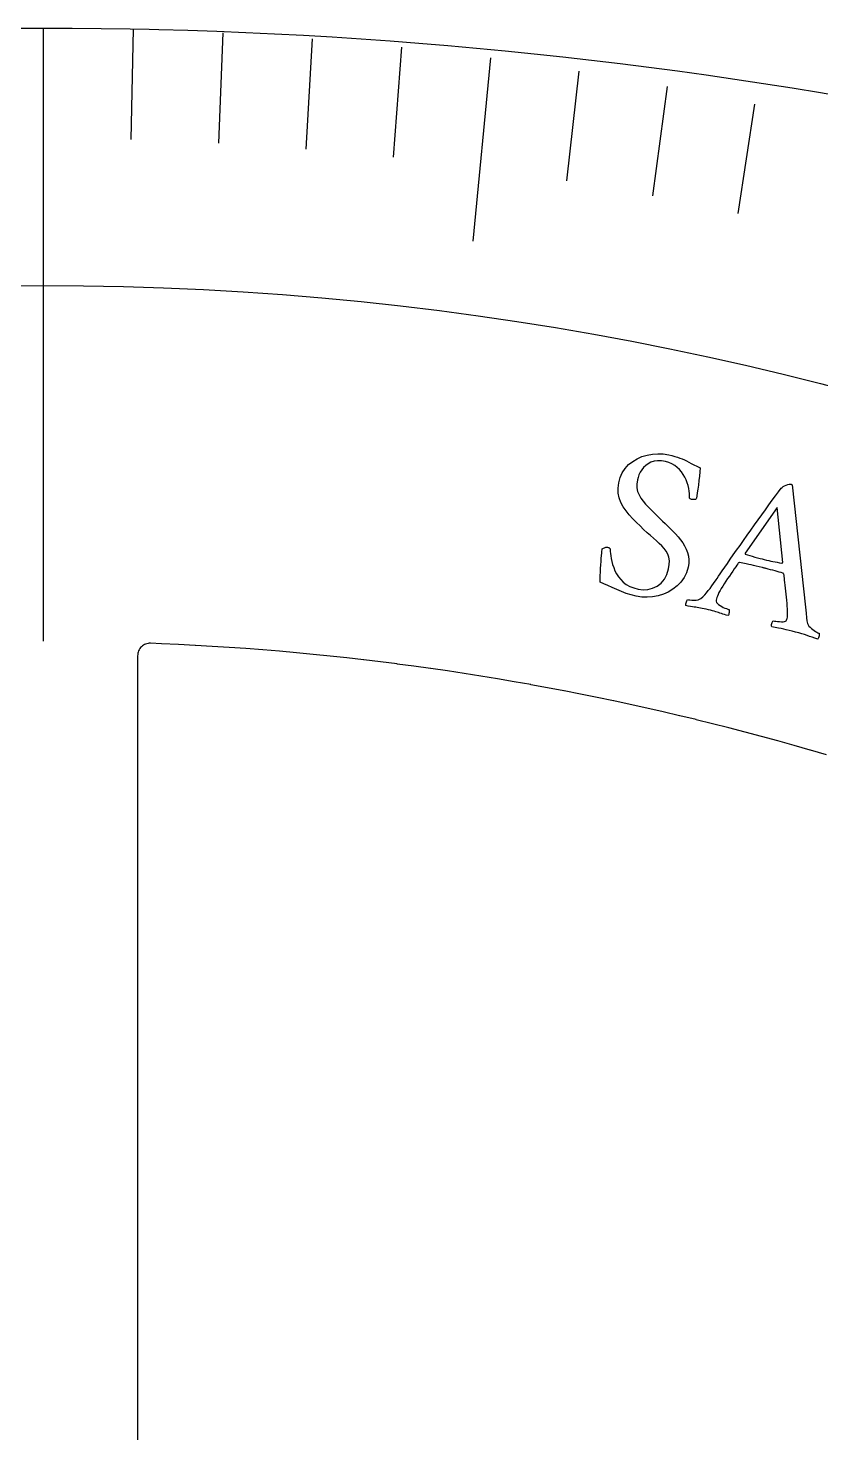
# Model space of a CAD drawing. Header units: millimetres. Extents: x -94 to 94, y -94 to 94.
# Drawn here: x -0.31 to 15.59, y 66.35 to 94.5 of the extents above; entities that cross this region are included whole.
import ezdxf

# ---------------------------------------------------------------- set-up
doc = ezdxf.new("R2010")
doc.units = ezdxf.units.MM
for name, color, linetype in [('CUT_INNER', 6, 'Continuous'), ('CUT_OUTER', 1, 'Continuous'), ('ENGRAVE', 7, 'Continuous'), ('ENGRAVE_FINE', 8, 'Continuous'), ('TEXT', 5, 'Continuous')]:
    doc.layers.add(name, color=color, linetype=linetype)

msp = doc.modelspace()

# ---------------------------------------------------------------- linework, layer by layer
at = {"layer": 'CUT_INNER'}
msp.add_lwpolyline([(15.7017, 79.9352), (15.3781, 80.0301), (15.3766, 80.0305), (15.0524, 80.1235), (15.051, 80.1239), (14.7262, 80.2148), (14.7247, 80.2152), (14.3995, 80.3042), (14.398, 80.3046), (14.0721, 80.3915), (14.0707, 80.3919), (13.7443, 80.4769), (13.7428, 80.4773), (13.4159, 80.5602), (13.4144, 80.5606), (13.0871, 80.6415), (13.0856, 80.6419), (12.7577, 80.7208), (12.7562, 80.7212), (12.4279, 80.7981), (12.4264, 80.7984), (12.0976, 80.8733), (12.0961, 80.8737), (11.7668, 80.9465), (11.7653, 80.9469), (11.4356, 81.0177), (11.4341, 81.018), (11.1039, 81.0869), (11.1024, 81.0872), (10.7719, 81.154), (10.7704, 81.1543), (10.4394, 81.2191), (10.4379, 81.2193), (10.1066, 81.2821), (10.1051, 81.2824), (9.7733, 81.3431), (9.7718, 81.3434), (9.4397, 81.402), (9.4382, 81.4023), (9.1058, 81.4589), (9.1043, 81.4592), (8.7715, 81.5138), (8.77, 81.514), (8.4368, 81.5666), (8.4353, 81.5668), (8.1019, 81.6173), (8.1004, 81.6175), (7.7666, 81.666), (7.7651, 81.6662), (7.4311, 81.7126), (7.4296, 81.7128), (7.0953, 81.7572), (7.0938, 81.7574), (6.7592, 81.7997), (6.7577, 81.7999), (6.4228, 81.8401), (6.4213, 81.8403), (6.0862, 81.8785), (6.0847, 81.8787), (5.7494, 81.9148), (5.7479, 81.915), (5.4124, 81.9491), (5.4109, 81.9492), (5.0752, 81.9812), (5.0736, 81.9814), (4.7377, 82.0113), (4.7362, 82.0115), (4.4001, 82.0394), (4.3986, 82.0395), (4.0623, 82.0653), (4.0608, 82.0655), (3.7244, 82.0892), (3.7229, 82.0893), (3.3863, 82.111), (3.3848, 82.1111), (3.0482, 82.1308), (3.0466, 82.1309), (2.7098, 82.1485), (2.7083, 82.1485), (2.3714, 82.164), (2.3699, 82.1641), (2.15, 82.1729), (2.1248, 82.1726), (2.0998, 82.1698), (2.0752, 82.1645), (2.0513, 82.1568), (2.0282, 82.1467), (2.0063, 82.1344), (1.9858, 82.1198), (1.9668, 82.1034), (1.9495, 82.085), (1.9342, 82.0651), (1.921, 82.0437), (1.91, 82.0211), (1.9013, 81.9974), (1.895, 81.9731), (1.8913, 81.9482), (1.89, 81.9231), (1.89, 50.6999)], dxfattribs=at)
at = {"layer": 'CUT_OUTER'}
msp.add_lwpolyline([(-0.5798, 94.4982), (0, 94.5), (0.5798, 94.4982), (1.1597, 94.4929), (1.7394, 94.484), (2.1223, 94.4758), (2.3179, 94.4716), (2.3184, 94.4716), (2.898, 94.4556), (3.4775, 94.436), (4.0569, 94.4129), (4.6361, 94.3862), (5.2152, 94.356), (5.794, 94.3222), (6.3727, 94.2849), (6.9511, 94.244), (7.5292, 94.1996), (8.1071, 94.1516), (8.6846, 94.1001), (9.2619, 94.045), (9.8387, 93.9864), (10.4152, 93.9243), (10.9914, 93.8586), (11.567, 93.7894), (12.1423, 93.7167), (12.7171, 93.6404), (13.2914, 93.5606), (13.8653, 93.4773), (14.4386, 93.3905), (15.0113, 93.3001), (15.5835, 93.2062), (16.1551, 93.1089)], dxfattribs=at)
at = {"layer": 'ENGRAVE'}
msp.add_lwpolyline([(0, 94.5), (0, 82.215)], dxfattribs=at)
msp.add_circle((0, 27.004), 62.3363, dxfattribs=at)
at = {"layer": 'ENGRAVE_FINE'}
for points in [[(1.7994, 94.476), (1.7573, 92.265)], [(3.5971, 94.4041), (3.5129, 92.1941)], [(5.3915, 94.2843), (5.2653, 92.076)], [(7.1811, 94.1169), (7.0128, 91.911)], [(8.9641, 93.9021), (8.6136, 90.2305)], [(10.7389, 93.6402), (10.4867, 91.441)], [(12.504, 93.3317), (12.21, 91.1367)], [(14.2579, 92.9769), (13.9221, 90.787)]]:
    msp.add_lwpolyline(points, dxfattribs=at)
at = {"layer": 'TEXT'}
for points in [[(12.5375, 85.9489), (12.6035, 85.9338), (12.6632, 85.9181), (12.7166, 85.9016), (12.7637, 85.8845), (12.8078, 85.8664), (12.8522, 85.8467), (12.8968, 85.8255), (12.9417, 85.8029), (12.9894, 85.7783), (13.0427, 85.7512), (13.1015, 85.7218), (13.1659, 85.6899), (13.1601, 85.6048), (13.1525, 85.5186), (13.1432, 85.4315), (13.1322, 85.3433), (13.1209, 85.2602), (13.1106, 85.1885), (13.1015, 85.1281), (13.0935, 85.079), (13.0909, 85.069), (13.0837, 85.0614), (13.0719, 85.0563), (13.0555, 85.0537), (13.0377, 85.0528), (13.0218, 85.0528), (13.0079, 85.0538), (12.996, 85.0558), (12.9817, 85.0601), (12.9695, 85.0662), (12.9595, 85.0741), (12.9515, 85.0837), (12.9539, 85.1255), (12.9526, 85.1715), (12.9476, 85.2216), (12.9389, 85.276), (12.9261, 85.3324), (12.9089, 85.3886), (12.8873, 85.4446), (12.8612, 85.5005), (12.8305, 85.5547), (12.7949, 85.6058), (12.7546, 85.6536), (12.7094, 85.6981), (12.6591, 85.7376), (12.6034, 85.7699), (12.5425, 85.7952), (12.4762, 85.8134), (12.391, 85.8266), (12.3133, 85.8286), (12.2432, 85.8193), (12.1807, 85.7989), (12.1252, 85.7699), (12.0761, 85.7351), (12.0333, 85.6944), (11.9969, 85.6479), (11.9666, 85.5983), (11.9419, 85.548), (11.9229, 85.4971), (11.9095, 85.4456), (11.8987, 85.3639), (11.9007, 85.2868), (11.9153, 85.2145), (11.9425, 85.1468), (11.9794, 85.0825), (12.0228, 85.0201), (12.0729, 84.9597), (12.1295, 84.9012), (12.1894, 84.8433), (12.2494, 84.7848), (12.3094, 84.7256), (12.3695, 84.6658), (12.416, 84.6212), (12.4649, 84.5743), (12.516, 84.5252), (12.5694, 84.4738), (12.6231, 84.4204), (12.6752, 84.365), (12.7256, 84.3076), (12.7743, 84.2482), (12.819, 84.1868), (12.8575, 84.123), (12.8897, 84.057), (12.9155, 83.9886), (12.9332, 83.9182), (12.9408, 83.8457), (12.9383, 83.7714), (12.9257, 83.6951), (12.8926, 83.5865), (12.8454, 83.4882), (12.784, 83.4002), (12.7086, 83.3223), (12.6228, 83.2553), (12.5303, 83.1999), (12.4311, 83.1559), (12.3252, 83.1235), (12.2159, 83.1031), (12.1063, 83.0951), (11.9965, 83.0997), (11.8864, 83.1168), (11.784, 83.1415), (11.6846, 83.1716), (11.5882, 83.207), (11.4948, 83.2478), (11.4052, 83.2896), (11.32, 83.3281), (11.2394, 83.3633), (11.1634, 83.3953), (11.1636, 83.4614), (11.165, 83.5296), (11.1676, 83.5998), (11.1714, 83.6719), (11.1759, 83.7428), (11.1806, 83.8092), (11.1855, 83.871), (11.1907, 83.9284), (11.1956, 83.9782), (11.1998, 84.0174), (11.2033, 84.0462), (11.2062, 84.0644), (11.2194, 84.0726), (11.2333, 84.0798), (11.2479, 84.0861), (11.2631, 84.0913), (11.2785, 84.0952), (11.2939, 84.097), (11.3092, 84.0969), (11.3243, 84.0949), (11.3414, 84.089), (11.3537, 84.079), (11.3613, 84.0649), (11.3641, 84.0466), (11.3657, 84.0119), (11.3697, 83.9709), (11.376, 83.9235), (11.3847, 83.8697), (11.3969, 83.8118), (11.4136, 83.7522), (11.435, 83.6908), (11.461, 83.6275), (11.4926, 83.5651), (11.5309, 83.5061), (11.576, 83.4504), (11.6277, 83.398), (11.6877, 83.3512), (11.7572, 83.3122), (11.8363, 83.2808), (11.925, 83.2572), (12.0236, 83.245), (12.1194, 83.2511), (12.2126, 83.2753), (12.3032, 83.3176), (12.3847, 83.3779), (12.4508, 83.4559), (12.5014, 83.5517), (12.5363, 83.6653), (12.5498, 83.7496), (12.5512, 83.8265), (12.5404, 83.896), (12.5175, 83.9579), (12.4852, 84.0152), (12.4462, 84.0704), (12.4004, 84.1238), (12.3479, 84.1751), (12.2909, 84.2262), (12.2316, 84.2789), (12.1699, 84.3331), (12.106, 84.3888), (12.0352, 84.4544), (11.9634, 84.5227), (11.8906, 84.5936), (11.8167, 84.667), (11.7461, 84.7436), (11.6832, 84.8239), (11.628, 84.9079), (11.5805, 84.9955), (11.5448, 85.0871), (11.5252, 85.1827), (11.5218, 85.2824), (11.5346, 85.3862), (11.5637, 85.4933), (11.6065, 85.5901), (11.6633, 85.6766), (11.734, 85.7527), (11.8154, 85.818), (11.9042, 85.8718), (12.0005, 85.9141), (12.1041, 85.945), (12.2118, 85.9641), (12.3199, 85.9711), (12.4285, 85.9661), (12.5375, 85.9489)], [(13.4699, 83.4189), (13.474, 83.4249), (13.4863, 83.4427), (13.5068, 83.4725), (13.5356, 83.5141), (13.5713, 83.566), (13.6128, 83.6263), (13.6601, 83.6952), (13.7133, 83.7725), (13.7712, 83.8563), (13.8329, 83.9445), (13.8984, 84.0372), (13.9676, 84.1343), (14.0393, 84.2343), (14.1117, 84.3358), (14.185, 84.4387), (14.2591, 84.5431), (14.333, 84.6471), (14.4057, 84.7488), (14.4771, 84.8482), (14.5473, 84.9453), (14.6148, 85.0384), (14.6784, 85.1257), (14.738, 85.2071), (14.7937, 85.2827), (14.8096, 85.2974), (14.831, 85.3118), (14.8579, 85.326), (14.8904, 85.3398), (14.9231, 85.3514), (14.9509, 85.3584), (14.9738, 85.3611), (14.9917, 85.3593), (14.9957, 85.3582), (14.9988, 85.357), (15.0009, 85.3557), (15.0022, 85.3544), (15.0034, 85.3528), (15.0054, 85.3507), (15.0081, 85.3482), (15.0116, 85.3451), (15.2817, 82.896), (15.2932, 82.7753), (15.3021, 82.685), (15.3085, 82.625), (15.3125, 82.5954), (15.3193, 82.5693), (15.3315, 82.5434), (15.3491, 82.5176), (15.3721, 82.4922), (15.3981, 82.4679), (15.4248, 82.4461), (15.4521, 82.4266), (15.4801, 82.4096), (15.5059, 82.3953), (15.5267, 82.3845), (15.5426, 82.3771), (15.5534, 82.373), (15.5571, 82.359), (15.5574, 82.3428), (15.5542, 82.3244), (15.5475, 82.3038), (15.5398, 82.2844), (15.5334, 82.2695), (15.5282, 82.2591), (15.5243, 82.2532), (15.4664, 82.2738), (15.4116, 82.2933), (15.3598, 82.3115), (15.311, 82.3286), (15.2613, 82.3454), (15.2067, 82.3625), (15.1471, 82.3802), (15.0826, 82.3982), (15.0142, 82.4163), (14.9517, 82.4319), (14.895, 82.4451), (14.8441, 82.4557), (14.793, 82.4658), (14.7358, 82.4772), (14.6725, 82.4899), (14.6031, 82.5038), (14.5986, 82.5158), (14.5972, 82.5303), (14.599, 82.5475), (14.6041, 82.5672), (14.6112, 82.5864), (14.6194, 82.6019), (14.6285, 82.6137), (14.6387, 82.6219), (14.6605, 82.6171), (14.688, 82.6128), (14.7213, 82.609), (14.7604, 82.6056), (14.7993, 82.604), (14.8323, 82.6053), (14.8593, 82.6096), (14.8804, 82.6169), (14.8905, 82.625), (14.8993, 82.6369), (14.9069, 82.6525), (14.9132, 82.6719), (14.9175, 82.6948), (14.9202, 82.7253), (14.9212, 82.7634), (14.9205, 82.809), (14.9185, 82.8601), (14.9154, 82.9146), (14.9111, 82.9725), (14.9058, 83.0339), (14.8998, 83.0965), (14.8935, 83.1584), (14.8869, 83.2195), (14.8801, 83.2798), (14.8735, 83.337), (14.8674, 83.389), (14.8619, 83.4357), (14.8569, 83.4771), (14.8529, 83.5111), (14.85, 83.5353), (14.8482, 83.5498), (14.8476, 83.5547), (14.8472, 83.5554), (14.846, 83.5574), (14.8441, 83.5607), (14.8413, 83.5654), (14.838, 83.5703), (14.8344, 83.5741), (14.8306, 83.5768), (14.8264, 83.5784), (14.793, 83.5892), (14.7556, 83.6004), (14.7143, 83.612), (14.6692, 83.624), (14.6229, 83.6359), (14.5782, 83.6475), (14.5351, 83.6585), (14.4936, 83.6692), (14.4829, 83.6719), (14.4722, 83.6746), (14.4615, 83.6774), (14.4507, 83.6801), (14.4403, 83.6828), (14.4304, 83.6853), (14.421, 83.6877), (14.4122, 83.6899), (14.3503, 83.7055), (14.2931, 83.7195), (14.2406, 83.732), (14.1929, 83.743), (14.1443, 83.7535), (14.089, 83.7649), (14.0271, 83.777), (13.9585, 83.7897), (13.956, 83.7899), (13.9528, 83.7895), (13.9488, 83.7883), (13.9441, 83.7865), (13.9396, 83.7846), (13.9364, 83.7833), (13.9345, 83.7825), (13.9339, 83.7822), (13.9306, 83.7773), (13.9206, 83.7628), (13.904, 83.7385), (13.8808, 83.7046), (13.8529, 83.6639), (13.8225, 83.6197), (13.7896, 83.5718), (13.7541, 83.5202), (13.7183, 83.4676), (13.6843, 83.4166), (13.6521, 83.367), (13.6218, 83.319), (13.5919, 83.2719), (13.5666, 83.2282), (13.5458, 83.1879), (13.5295, 83.1511), (13.5165, 83.1177), (13.5058, 83.0878), (13.4973, 83.0612), (13.491, 83.0381), (13.4898, 83.0148), (13.4973, 82.9919), (13.5135, 82.9694), (13.5386, 82.9474), (13.5685, 82.9267), (13.5996, 82.9082), (13.6318, 82.892), (13.665, 82.8781), (13.6956, 82.8666), (13.7199, 82.8579), (13.7379, 82.8517), (13.7495, 82.8483), (13.7518, 82.8408), (13.7525, 82.8289), (13.7516, 82.8125), (13.749, 82.7918), (13.7451, 82.7705), (13.7404, 82.7525), (13.7349, 82.7379), (13.7285, 82.7266), (13.6904, 82.7382), (13.6552, 82.7491), (13.6229, 82.7592), (13.5936, 82.7687), (13.5656, 82.7777), (13.5377, 82.7868), (13.5097, 82.7958), (13.4818, 82.8049), (13.4515, 82.8142), (13.4166, 82.824), (13.3771, 82.8343), (13.3329, 82.8451), (13.2883, 82.8555), (13.2472, 82.8644), (13.2096, 82.8719), (13.1757, 82.8779), (13.1435, 82.8833), (13.1113, 82.8886), (13.0791, 82.8938), (13.0469, 82.8991), (13.0126, 82.9048), (12.974, 82.9115), (12.9312, 82.9192), (12.8842, 82.9278), (12.8821, 82.9352), (12.882, 82.9469), (12.884, 82.963), (12.8881, 82.9834), (12.8935, 83.0043), (12.8993, 83.022), (12.9054, 83.0366), (12.9119, 83.0479), (12.9346, 83.0439), (12.9644, 83.0409), (13.0014, 83.0386), (13.0456, 83.0373), (13.0899, 83.0387), (13.1272, 83.0448), (13.1576, 83.0556), (13.1809, 83.0712), (13.2214, 83.1059), (13.2601, 83.1435), (13.2971, 83.1841), (13.3322, 83.2277), (13.3665, 83.2734), (13.4009, 83.3205), (13.4354, 83.369), (13.4699, 83.4189)], [(14.7093, 84.8953), (14.0682, 83.9758), (14.0682, 83.9752), (14.0682, 83.9735), (14.0682, 83.9707), (14.0683, 83.9667), (14.0686, 83.9627), (14.0694, 83.9597), (14.0707, 83.9576), (14.0726, 83.9566), (14.115, 83.944), (14.1616, 83.9306), (14.2122, 83.9164), (14.2669, 83.9014), (14.3208, 83.8869), (14.3692, 83.874), (14.4119, 83.8627), (14.4491, 83.8532), (14.4974, 83.8411), (14.5434, 83.8302), (14.5871, 83.8205), (14.6285, 83.8118), (14.6697, 83.8034), (14.7128, 83.7946), (14.7578, 83.7852), (14.8046, 83.7753), (14.8087, 83.7749), (14.8123, 83.7761), (14.8155, 83.7788), (14.8181, 83.7831), (14.8203, 83.7875), (14.8218, 83.7907), (14.8228, 83.7926), (14.8231, 83.7932)]]:
    msp.add_lwpolyline(points, close=True, dxfattribs=at)

doc.saveas('drawing.dxf')
